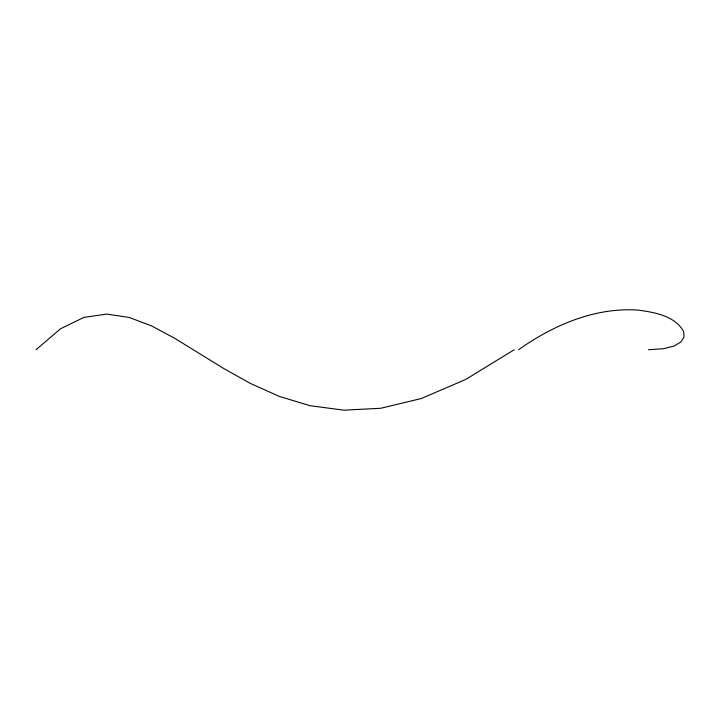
<?xml version="1.0" encoding="UTF-8"?>
<svg xmlns="http://www.w3.org/2000/svg" width="720" height="720" viewBox="0 0 720 720"><rect width="100%" height="100%" fill="white"/><g stroke="black" fill="none" stroke-linecap="round" stroke-linejoin="round"><path stroke-width="1.08" d="M36 349.722L60.525 328.77L83.988 317.376L106.767 314.082L129.24 317.457L151.794 326.025L174.807 338.364L223.74 368.514L250.425 383.436L279.099 396.324L310.14 405.72L343.935 410.184L380.862 408.267L421.308 398.52L465.642 379.485L514.26 349.722M518.607 349.722C553.329 325.134 595.161 307.017 638.478 310.14C654.795 312.408 674.955 315.81 683.685 331.587L684 337.059L680.868 342.009L674.073 346.032L663.363 348.732L648.522 349.722"/></g></svg>
